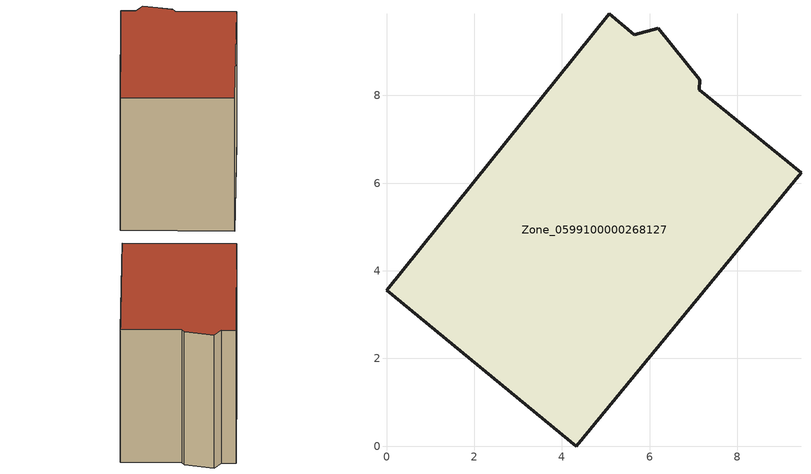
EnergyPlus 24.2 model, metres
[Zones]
Zone_0599100000268127
 floor ground (C_G): 0,3.56 5.08,9.86 5.65,9.39 6.2,9.53 7.15,8.36 7.13,8.13 9.45,6.24 4.32,0 z0
 wall outside (C_F): 4.32,0 9.45,6.24 7.13,8.13 7.15,8.36 6.2,9.53 5.65,9.39 5.08,9.86 0,3.56 4.32,0 z0:7.63
 roof outside (C_R): 7.13,8.13 7.15,8.36 6.2,9.53 5.65,9.39 5.08,9.86 0,3.56 4.32,0 9.45,6.24 z7.63
[BUILDING]
Pand.0599100000268127: North Axis=0; Terrain=City; Loads Convergence Tolerance Value=0.04; Temperature Convergence Tolerance Value=0.4; Solar Distribution=FullExterior; Maximum Number of Warmup Days=25; Minimum Number of Warmup Days=1
[Site:Location]
Rotterdam.The.Hague.AP_ZH_NLD Design_Conditions: Latitude=51.96; Longitude=4.45; Time Zone=1; Elevation=-4.5
[SITE:GROUNDTEMPERATURE:BUILDINGSURFACE]
18, 18, 18, 18, 18, 18, 18, 18, 18, 18, 18, 18
[MATERIAL] Thermal Absorptance=0.9; Solar Absorptance=0.7; Visible Absorptance=0.7
Name | Roughness | Thickness | Conductivity | Density | Specific Heat
G.TC.1946 | MediumSmooth | 0.15 | 1 | 540 | 1210
F.TC.1946 | Rough | 0.3 | 0.857143 | 1920 | 840
R.TC.1946 | MediumRough | 0.2 | 0.909091 | 1500 | 1000
[CONSTRUCTION]
C_G: G.TC.1946
C_F: F.TC.1946
C_R: R.TC.1946
[ZONE]
Zone_0599100000268127: Type=1; Multiplier=1; Ceiling Height=Autocalculate; Volume=Autocalculate; Floor Area=autocalculate; Part of Total Floor Area=Yes
[ZONEINFILTRATION:DESIGNFLOWRATE]
Infil_Zone_0599100000268127: Zone or ZoneList or Space or SpaceList=Zone_0599100000268127; Schedule=AlwaysOn; Design Flow Rate Calculation Method=Flow/Area; Flow Rate per Floor Area=0.003; Constant Term Coefficient=1; Temperature Term Coefficient=0; Velocity Term Coefficient=0; Velocity Squared Term Coefficient=0
[HVACTEMPLATE:ZONE:IDEALLOADSAIRSYSTEM]
Zone_0599100000268127: Maximum Heating Supply Air Temperature=50; Minimum Cooling Supply Air Temperature=13; Maximum Heating Supply Air Humidity Ratio=0.0156; Minimum Cooling Supply Air Humidity Ratio=0.0077; Heating Limit=NoLimit; Cooling Limit=NoLimit; Dehumidification Control Type=ConstantSensibleHeatRatio; Cooling Sensible Heat Ratio=0.7; Dehumidification Setpoint=60; Humidification Control Type=None; Humidification Setpoint=30; Outdoor Air Method=None; Outdoor Air Flow Rate per Person=0.00944; Outdoor Air Flow Rate per Zone Floor Area=0; Outdoor Air Flow Rate per Zone=0; Demand Controlled Ventilation Type=None; Outdoor Air Economizer Type=NoEconomizer; Heat Recovery Type=None; Sensible Heat Recovery Effectiveness=0.7; Latent Heat Recovery Effectiveness=0.65
[ZONECONTROL:THERMOSTAT]
ThermostatControl_Zone_0599100000268127: Zone or ZoneList=Zone_0599100000268127; Control Type Schedule=DualSetpointControlType; Control 1=Thermostat_Zone_0599100000268127; Temperature Difference Between Cutout And Setpoint=0
[THERMOSTATSETPOINT:DUALSETPOINT]
Thermostat_Zone_0599100000268127: Heating Setpoint Temperature Schedule=HeatingSetpoint_Zone_0599100000268127; Cooling Setpoint Temperature Schedule=CoolingSetpoint_Zone_0599100000268127
[SCHEDULE:COMPACT]
HeatingSetpoint_Zone_0599100000268127: Through: 12/31, For: AllDays, Until: 24:00, 21
CoolingSetpoint_Zone_0599100000268127: Through: 12/31, For: AllDays, Until: 24:00, 24
DualSetpointControlType: Through: 12/31, For: AllDays, Until: 24:00, 4
AlwaysOn: Through: 12/31, For: AllDays, Until: 24:00, 1
